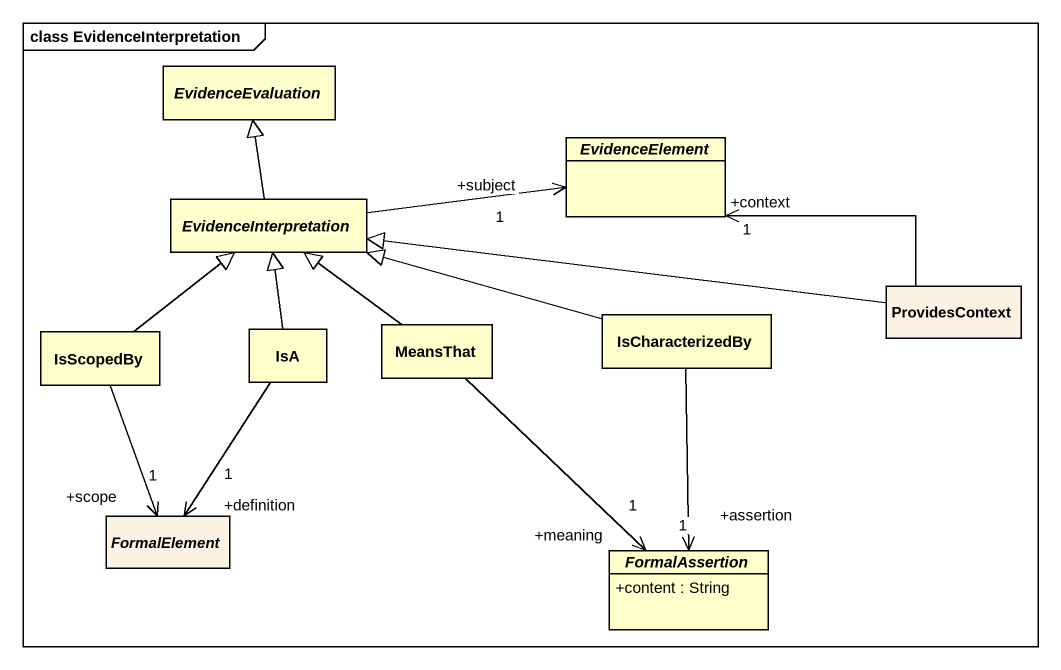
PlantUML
@startuml
mainframe class EvidenceInterpretation
hide circle
hide empty members
skinparam classAttributeIconSize 0
abstract class EvidenceEvaluation #FFFFCC
abstract class EvidenceElement #FFFFCC
abstract class EvidenceInterpretation #FFFFCC
class IsScopedBy #FFFFCC
class IsA #FFFFCC
class MeansThat #FFFFCC
class IsCharacterizedBy #FFFFCC
class ProvidesContext
abstract class FormalElement
abstract class FormalAssertion #FFFFCC {
  +content : String
}
EvidenceInterpretation -up-|> EvidenceEvaluation
EvidenceInterpretation -right-> "+subject\n1" EvidenceElement
IsScopedBy -up-|> EvidenceInterpretation
IsScopedBy --> "+scope\n1" FormalElement
IsA -up-|> EvidenceInterpretation
IsA --> "+definition\n1" FormalElement
MeansThat -up-|> EvidenceInterpretation
MeansThat --> "+meaning\n1" FormalAssertion
IsCharacterizedBy -left-|> EvidenceInterpretation
IsCharacterizedBy --> "+assertion\n1" FormalAssertion
ProvidesContext -left-> "+context\n1" EvidenceElement
ProvidesContext -left-|> EvidenceInterpretation
@enduml
